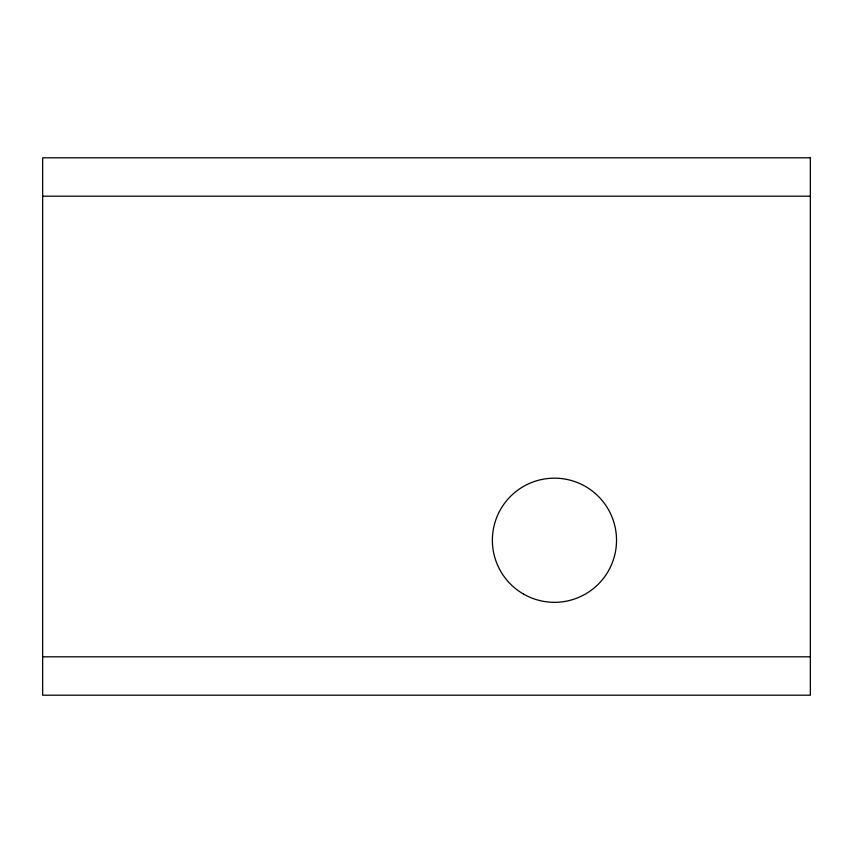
<?xml version="1.0" encoding="UTF-8"?>
<svg xmlns="http://www.w3.org/2000/svg" width="853" height="853" viewBox="0 0 853 853"><rect width="100%" height="100%" fill="white"/><g stroke="black" fill="none" stroke-linecap="round" stroke-linejoin="round"><path stroke-width="1.28" d="M42.65 196.19L810.35 196.19M42.65 656.81L810.35 656.81M810.35 157.805L42.65 157.805L42.65 695.195L810.35 695.195L810.35 157.805M523.411 594.008A62.077 62.077 0 0 0 616.527 540.248A62.077 62.077 0 0 0 523.411 486.487A62.077 62.077 0 0 0 523.411 594.008"/></g></svg>
